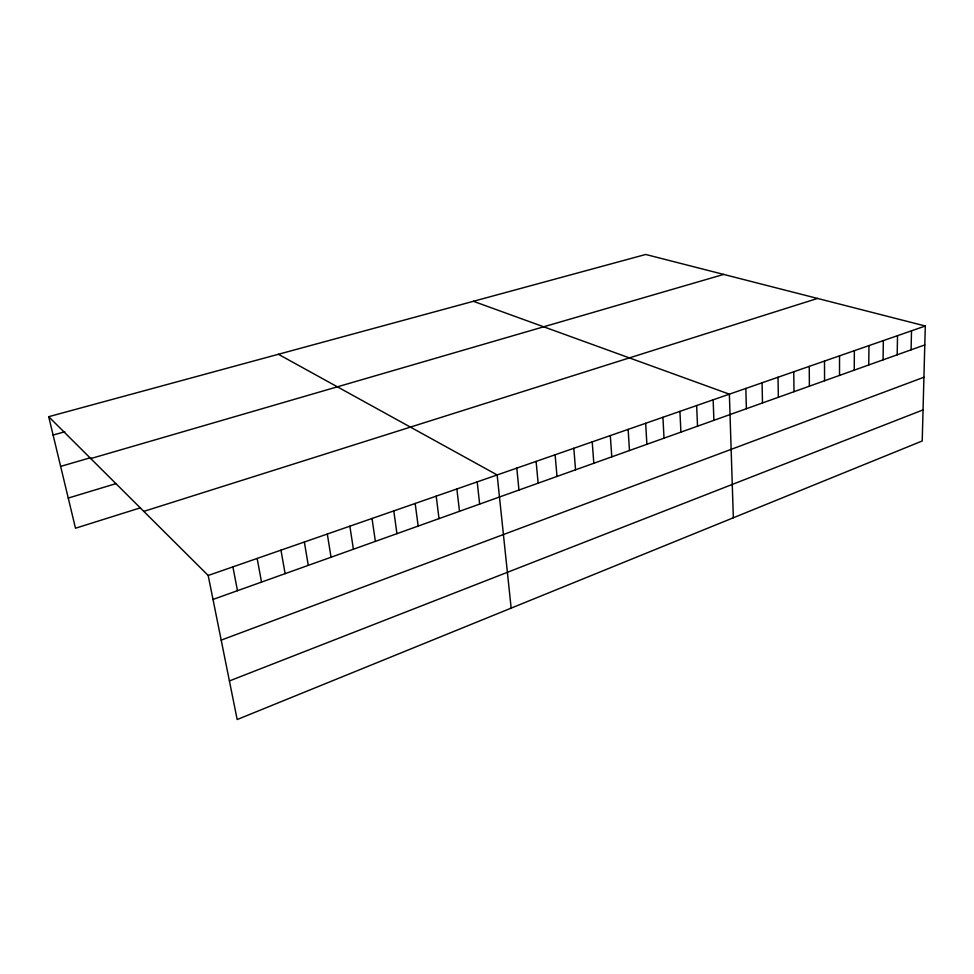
<?xml version="1.0" encoding="UTF-8"?>
<svg xmlns="http://www.w3.org/2000/svg" width="974" height="974" viewBox="0 0 974 974"><rect width="100%" height="100%" fill="white"/><g stroke="black" fill="none" stroke-linecap="round" stroke-linejoin="round"><path stroke-width="1.46" d="M839.515 375.416L839.539 355.839M854.247 370.157L854.356 350.689M868.759 364.958L868.966 345.612M883.077 359.844L883.345 340.596M897.176 354.804L897.529 335.665M911.08 349.824L911.518 330.807M925.3 326.01L922.22 440.978L237.181 719.53L208.18 575.476L48.7 416.689L645.713 254.47L925.3 326.01L208.18 575.476M229.414 680.936L923.06 409.896M221.195 640.125L923.924 377.242M213.002 599.436L924.789 344.93M143.799 511.374L817.539 298.434M140.463 507.807L75.497 528.225L48.7 416.689M68.253 498.067L116.113 483.579M60.644 466.4L90.752 457.646M90.777 458.571L723.694 274.425M53.107 435.037L64.783 431.786M473.376 301.295L729.368 394.166L733.337 517.778M278.381 354.28L497.154 474.947L511.155 608.129M232.896 566.88L237.486 590.682M257.16 558.443L261.519 582.087M280.962 550.164L285.114 573.649M304.351 542.019L308.283 565.358M327.313 534.032L331.038 557.225M349.861 526.191L353.404 549.239M372.019 518.485L375.367 541.386M393.788 510.912L396.942 533.667M415.18 503.473L418.163 526.082M436.206 496.156L439.006 518.618M456.867 488.972L459.509 511.289M477.187 481.899L479.658 504.094M516.804 468.117L518.959 490.032M536.114 461.396L538.135 483.177M555.119 454.785L556.994 476.432M573.82 448.284L575.549 469.797M592.216 441.879L593.811 463.271M610.321 435.585L611.782 456.843M628.133 429.388L629.472 450.524M645.665 423.288L646.882 444.29M662.929 417.286L664.024 438.166M679.925 411.369L680.911 432.127M696.654 405.549L697.53 426.186M713.138 399.815L713.905 420.33M745.841 388.443L746.388 408.715M762.058 382.794L762.496 402.956M778.019 377.242L778.372 397.282M793.749 371.776L794.005 391.694M809.248 366.382L809.394 386.191M824.503 361.074L824.564 380.761"/></g></svg>
